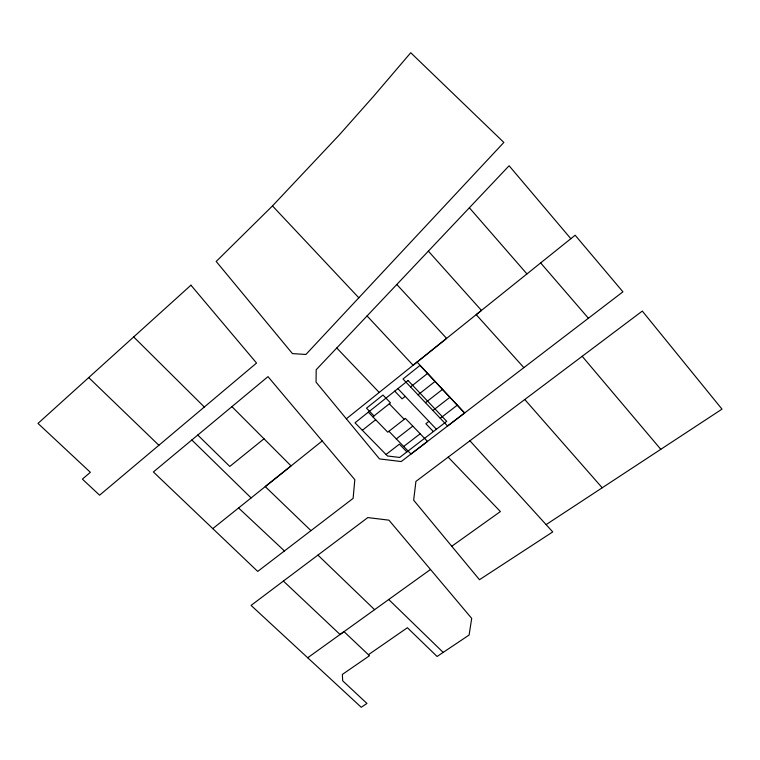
<?xml version="1.0" encoding="UTF-8"?>
<svg xmlns="http://www.w3.org/2000/svg" width="760" height="760" viewBox="0 0 760 760"><rect width="100%" height="100%" fill="white"/><g stroke="black" fill="none" stroke-linecap="round" stroke-linejoin="round"><path stroke-width="1.14" d="M272.479 205.912L339.255 134.976L373.483 96.396L410.742 52.734L503.851 142.434L305.919 354.454L292.448 353.618L216.201 261.459L272.479 205.912L358.815 297.787M197.771 435.052L153.387 471.96L257.697 571.415L353.124 498.37L354.815 479.655L267.995 376.637L197.771 435.052L229.786 466.44L264.005 438.795M570.846 238.707L509.105 165.756L316.188 369.731L316.046 382.147L379.506 458.916L401.213 461.548L464.607 412.993L419.985 365.437L403.009 379.002L447.592 426.018L622.924 291.821L575.149 235.239L476.197 314.649L523.858 367.64M346.36 418.788L481.46 310.431L428.355 251.133M212.8 528.618L322.202 440.962M372.856 416.841L390.478 402.866L382.964 395.029L366.51 408.177L374.015 415.919M410.542 386.945L427.519 373.474M362.339 430.293L375.668 419.748M405.222 396.368L402.097 398.838L394.744 391.134M418.028 394.849L435.024 381.463M425.476 402.695L442.481 389.415M396.321 438.909L412.803 426.113M432.887 410.514L449.891 397.318M386.033 454.499L399.389 444.173L406.894 451.905M428.916 421.353L425.866 423.719L433.38 431.585M403.674 446.481L420.166 433.779M440.258 418.285L457.273 405.175M283.394 581.067L251.076 605.406L361.238 707.265L366.947 703.447L342.694 680.817L342.351 674.433L369.493 655.737L344.033 631.645L340.052 634.495L283.394 581.067L367.821 517.579L388.94 520.163L471.694 618.374L469.101 635.037L437.085 656.478L407.408 627.731L368.419 654.721M307.705 657.761L430.502 569.487M546.107 524.619L722 409.137L642.304 311.068L415.919 481.403L413.649 500.184L451.772 546.25L500.394 511.556L448.172 457.14M238.573 507.965L284.44 550.943M310.963 530.642L265.249 486.59L291.07 465.918L231.914 406.647M317.937 555.104L374.594 609.681M88.739 377.615L158.887 445.265M388.731 599.517L443.175 652.403M191.833 439.992L251.113 497.923M133.732 336.993L204.316 407.018M388.93 431.291L410.989 454.024L427.49 441.408L405.403 418.409L387.752 432.193L368.324 412.176M389.3 403.798L404.215 419.32M336.756 347.985L379.221 392.445M397.879 388.635L436.411 429.257M417.069 362.073L464.607 412.993M367.061 315.951L413.117 365.256L446.604 338.39L396.796 284.497M469.908 440.772L552.739 531.914L479.474 579.709L451.772 546.25M524.761 399.503L602.214 487.778M469.366 207.774L526.946 273.923M540.645 262.922L588.401 318.24M582.188 356.298L660.792 449.322M190.94 285.19L38 423.415L90.364 472.311L82.394 479.132L99.598 495.188L256.548 363.052L190.94 285.19M408.063 380.522L355.005 422.798L387.486 455.981L399.655 457.453L446.728 421.344L408.063 380.522"/></g></svg>
